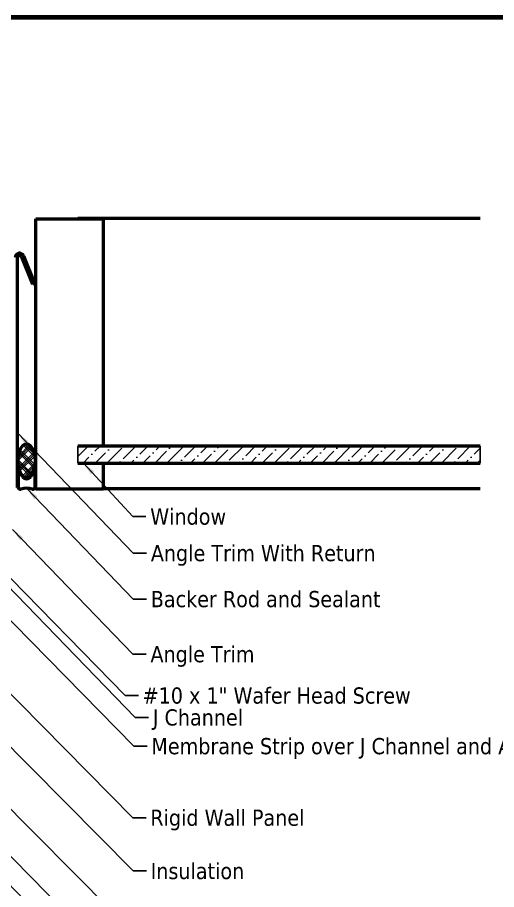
# Model space of a CAD drawing. Header units: inches. Extents: x 0.6 to 33.4, y 0.6 to 21.4.
# Drawn here: x 14.19 to 21.28, y 8.5 to 21.4 of the extents above; entities that cross this region are included whole.
import ezdxf

# ---------------------------------------------------------------- set-up
doc = ezdxf.new("R2010")
doc.units = ezdxf.units.IN
doc.header["$LTSCALE"] = 2
doc.header["$MEASUREMENT"] = 0
for name, color, linetype, lineweight in [('Border (ANSI)', 7, 'Continuous', 70), ('Hatch (ANSI)', 7, 'Continuous', 18), ('Sketch Geometry (ANSI)', 7, 'Continuous', 25), ('Symbol (ANSI)', 7, 'Continuous', 25), ('Visible (ANSI)', 7, 'Continuous', 50)]:
    doc.layers.add(name, color=color, linetype=linetype, lineweight=lineweight)
doc.styles.add('Note Text (ANSI)', font='tahoma.ttf')
doc.dimstyles.new('Default (ANSI)$7', dxfattribs={"dimscale": 2, "dimtxt": 0.12, "dimasz": 0.098425, "dimexe": 0.125, "dimexo": 0.0625, "dimgap": 0.031496, "dimtad": 0, "dimtih": 1, "dimtoh": 1, "dimrnd": 1e-08, "dimzin": 4, "dimdsep": 46, "dimtxsty": 'Note Text (ANSI)', "dimcen": 0.09, "dimdle": 0.393701, "dimclrd": 256, "dimclre": 256, "dimclrt": 256, "dimadec": 0, "dimazin": 1, "dimtfac": 1, "dimtofl": 0, "dimtmove": 0, "dimatfit": 3, "dimfxl": 0, "dimtolj": 1, "dimtzin": 4, "dimlwd": -1, "dimlwe": -1, "dimarcsym": 0})

# ---------------------------------------------------------------- blocks, each defined once
blk = doc.blocks.new('Borders ATAS A Border')
at = {"layer": 'Border (ANSI)'}
blk.add_line((16.7, 10.7), (0.3, 10.7), dxfattribs=at)

msp = doc.modelspace()

# ---------------------------------------------------------------- hatches: boundary and pattern name
at = {"layer": 'Hatch (ANSI)'}
h = msp.add_hatch(dxfattribs=at)
h.set_pattern_fill('CUST29', color=256, style=0, pattern_type=2)
h.set_pattern_definition([(45, (0, 0), (-0.08838835, 0.08838835), []), (45, (0.03125, 0), (-0.08838835, 0.08838835), []), (45, (0.0625, 0), (-0.08838835, 0.08838835), []), (135, (0, 0), (-0.08838835, -0.08838835), []), (135, (0.03125, 0), (-0.08838835, -0.08838835), []), (135, (0.0625, 0), (-0.08838835, -0.08838835), [])])
edge = h.paths.add_edge_path()
edge.add_ellipse((14.32376, 14.8415), major_axis=(0, -0.25), ratio=0.5, start_angle=0, end_angle=360)
at = {"layer": 'Hatch (ANSI)', "true_color": 0x0080ff}
h = msp.add_hatch(dxfattribs=at)
h.set_pattern_fill('ANSI36', color=150, style=0)
h.paths.add_polyline_path([(21.03811, 14.80704), (21.03811, 15.05704), (15.08376, 15.05704), (15.08376, 14.80704)])

# ---------------------------------------------------------------- linework, layer by layer
at = {"layer": 'Sketch Geometry (ANSI)'}
for p, q in [((15.08376, 15.05704), (15.08376, 14.80704)), ((15.08376, 15.03666), (15.08376, 14.80704)), ((21.03811, 15.05704), (21.03811, 14.80704)), ((21.03811, 14.80704), (21.03811, 15.05704))]:
    msp.add_line(p, q, dxfattribs=at)
at = {"layer": 'Visible (ANSI)', "color": 8, "true_color": 0x808080}
for p, q in [((14.45876, 18.42204), (15.08376, 18.42204)), ((14.45876, 14.42204), (14.45876, 18.42204)), ((15.08376, 18.43204), (21.03811, 18.43204)), ((15.08376, 18.43204), (15.08376, 18.42204)), ((15.08376, 18.42204), (15.45876, 18.42204)), ((15.45876, 18.42204), (15.45876, 15.05704)), ((15.45876, 14.79704), (15.45876, 14.42204)), ((15.08376, 14.42204), (14.45876, 14.42204)), ((15.45876, 14.42204), (15.08376, 14.42204)), ((15.45876, 14.43204), (21.03811, 14.43204))]:
    msp.add_line(p, q, dxfattribs=at)
at = {"layer": 'Visible (ANSI)', "color": 1, "true_color": 0xff0000}
for p, q in [((14.18876, 14.44404), (14.18876, 17.84804)), ((14.25043, 17.86003), (14.41376, 17.45577)), ((14.2801, 17.87201), (14.44343, 17.46776)), ((14.44343, 17.46776), (14.41376, 17.45577))]:
    msp.add_line(p, q, dxfattribs=at)
at = {"layer": 'Visible (ANSI)', "color": 150, "true_color": 0x0080ff}
for p, q in [((21.03811, 15.05704), (15.08376, 15.05704)), ((15.08376, 14.80704), (21.03811, 14.80704))]:
    msp.add_line(p, q, dxfattribs=at)
at = {"layer": 'Visible (ANSI)', "color": 56, "true_color": 0x808000}
for p, q in [((14.19876, 14.6515), (14.19876, 14.4515)), ((14.26162, 14.60951), (14.22733, 14.66025)), ((14.42019, 14.66025), (14.3859, 14.60951)), ((14.44876, 14.4515), (14.44876, 14.6515))]:
    msp.add_line(p, q, dxfattribs=at)
at = {"layer": 'Visible (ANSI)', "color": 1, "true_color": 0xff0000}
for radius in [0.064, 0.032]:
    msp.add_arc((14.22076, 17.84804), radius, 22, 180, dxfattribs=at)
at = {"layer": 'Visible (ANSI)', "color": 56, "true_color": 0x808000}
for centre, radius, start, end in [((14.21439, 14.6515), 0.01562, 34.047732, 180), ((14.32376, 14.6515), 0.075, 214.047732, 325.952268), ((14.43314, 14.6515), 0.01562, 0, 145.952268), ((14.23001, 14.4515), 0.03125, 180, 289.471221), ((14.41751, 14.4515), 0.03125, 250.528779, 0), ((14.32376, 14.18634), 0.25, 70.528779, 109.471221)]:
    msp.add_arc(centre, radius, start, end, dxfattribs=at)
at = {"layer": 'Visible (ANSI)'}
msp.add_ellipse((14.32376, 14.8415), major_axis=(0, 0.25), ratio=0.5, dxfattribs=at)

# ---------------------------------------------------------------- block references
at = {"xscale": 2, "yscale": 2, "zscale": 2}
msp.add_blockref('Borders ATAS A Border', (0, 0), dxfattribs=at)

# ---------------------------------------------------------------- texts
at = {"layer": 'Symbol (ANSI)', "char_height": 0.24, "attachment_point": 1, "style": 'Note Text (ANSI)'}
for s, insert, width in [('{Window}', (16.15413, 14.13596), 1.163436), ('{Angle Trim With Return}', (16.16302, 13.5959), 3.4305997), ('{Backer Rod and Sealant}', (16.1614, 12.91555), 3.4663857), ('{Angle Trim}', (16.1573, 12.10116), 1.5810048), ('{#10 x 1" Wafer Head Screw}', (16.04114, 11.48901), 4.0862237), ('{J Channel}', (16.19156, 11.16497), 1.4131604), ('{Membrane Strip over J Channel and Angle Trim}', (16.17065, 10.74027), 6.8942626), ('{Rigid Wall Panel }', (16.15528, 9.68123), 2.4400647), ('{Insulation}', (16.16061, 8.89309), 1.4361102)]:
    msp.add_mtext(s, dxfattribs=dict(at, insert=insert, width=width))

# ---------------------------------------------------------------- leaders
at = {"layer": 'Symbol (ANSI)', "annotation_type": 0, "has_hookline": 1, "hookline_direction": 0}
for points, text_width in [([(5.3421, 18.48404), (15.85704, 7.90611), (16.05389, 7.90611)], 1.98995), ([(8.65607, 16.08079), (15.90077, 8.77309), (16.09762, 8.77309)], 1.40083), ([(14.18876, 15.25331), (15.90318, 13.4759), (16.10003, 13.4759)], 3.41061), ([(15.1662, 14.80704), (15.89429, 14.01596), (16.09114, 14.01596)], 1.15487), ([(7.28738, 14.46404), (15.92686, 5.76157), (16.12371, 5.76157)], 2.86872), ([(6.23683, 14.42204), (15.94946, 4.64642), (16.14631, 4.64642)], 4.45958), ([(12.25602, 14.33804), (15.9108, 10.62027), (16.10765, 10.62027)], 6.85072), ([(14.32376, 14.43634), (15.90156, 12.79555), (16.09841, 12.79555)], 3.44236), ([(11.35563, 14.16404), (15.89544, 9.56123), (16.09229, 9.56123)], 2.2904), ([(13.05726, 14.15604), (15.78129, 11.36901), (15.97814, 11.36901)], 4.05985), ([(14.11476, 13.82685), (15.89746, 11.98116), (16.09431, 11.98116)], 1.56056), ([(9.2851, 13.39904), (15.88078, 6.74037), (16.07763, 6.74037)], 1.40954), ([(9.8344, 13.28704), (15.86799, 7.19045), (16.06484, 7.19045)], 4.52003), ([(13.84464, 13.19504), (15.93171, 11.04497), (16.12856, 11.04497)], 1.38955)]:
    msp.add_leader(points, dimstyle='Default (ANSI)$7', override={"dimtad": 0}, dxfattribs=dict(at, text_width=text_width))

doc.saveas('drawing.dxf')
